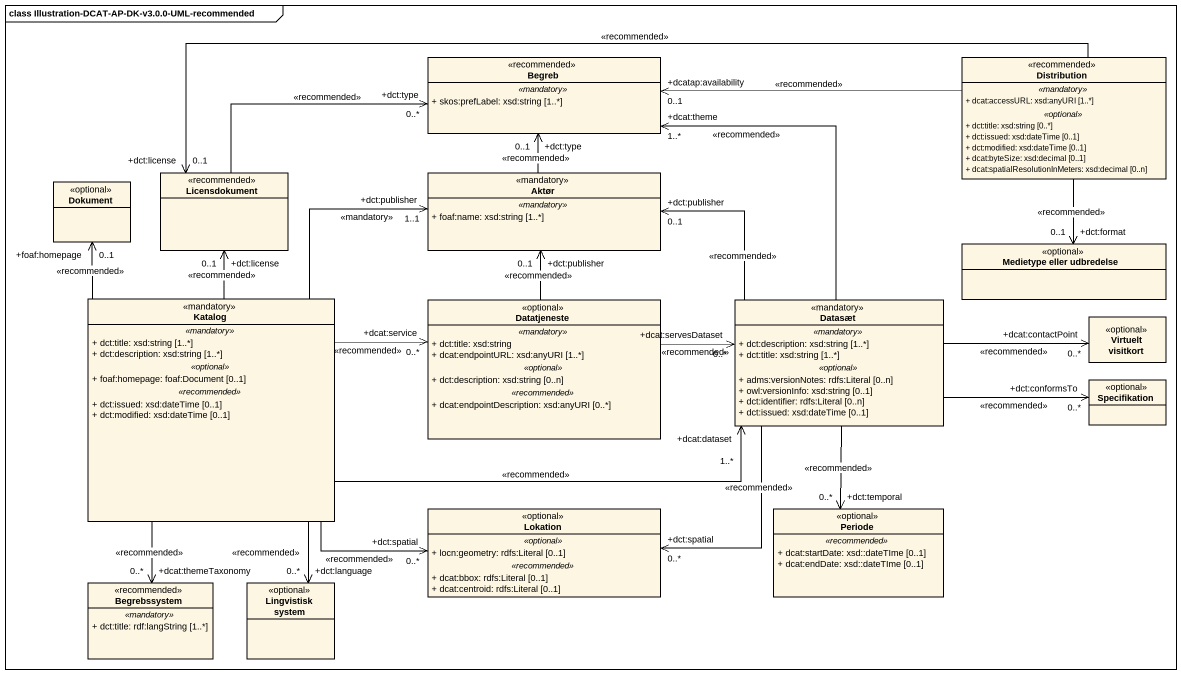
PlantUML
@startuml
mainframe class Illustration-DCAT-AP-DK-v3.0.0-UML-recommended
hide circle
hide empty members
skinparam classAttributeIconSize 0
class Begreb <<recommended>> {
  .. <<mandatory>> ..
  + skos:prefLabel: xsd:string [1..*]
}
class Distribution <<recommended>> {
  .. <<mandatory>> ..
  + dcat:accessURL: xsd:anyURI [1..*]
  .. <<optional>> ..
  + dct:title: xsd:string [0..*]
  + dct:issued: xsd:dateTime [0..1]
  + dct:modified: xsd:dateTime [0..1]
  + dcat:byteSize: xsd:decimal [0..1]
  + dcat:spatialResolutionInMeters: xsd:decimal [0..n]
}
class Dokument <<optional>>
class Licensdokument <<recommended>>
class Aktør <<mandatory>> {
  .. <<mandatory>> ..
  + foaf:name: xsd:string [1..*]
}
class "Medietype eller udbredelse" as Medietype_eller_udbredelse <<optional>>
class Katalog <<mandatory>> {
  .. <<mandatory>> ..
  + dct:title: xsd:string [1..*]
  + dct:description: xsd:string [1..*]
  .. <<optional>> ..
  + foaf:homepage: foaf:Document [0..1]
  .. <<recommended>> ..
  + dct:issued: xsd:dateTime [0..1]
  + dct:modified: xsd:dateTime [0..1]
}
class Datatjeneste <<optional>> {
  .. <<mandatory>> ..
  + dct:title: xsd:string
  + dcat:endpointURL: xsd:anyURI [1..*]
  .. <<optional>> ..
  + dct:description: xsd:string [0..n]
  .. <<recommended>> ..
  + dcat:endpointDescription: xsd:anyURI [0..*]
}
class Datasæt <<mandatory>> {
  .. <<mandatory>> ..
  + dct:description: xsd:string [1..*]
  + dct:title: xsd:string [1..*]
  .. <<optional>> ..
  + adms:versionNotes: rdfs:Literal [0..n]
  + owl:versionInfo: xsd:string [0..1]
  + dct:identifier: rdfs:Literal [0..n]
  + dct:issued: xsd:dateTime [0..1]
}
class "Virtuelt visitkort" as Virtuelt_visitkort <<optional>>
class Specifikation <<optional>>
class Lokation <<optional>> {
  .. <<optional>> ..
  + locn:geometry: rdfs:Literal [0..1]
  .. <<recommended>> ..
  + dcat:bbox: rdfs:Literal [0..1]
  + dcat:centroid: rdfs:Literal [0..1]
}
class Periode <<optional>> {
  .. <<recommended>> ..
  + dcat:startDate: xsd::dateTIme [0..1]
  + dcat:endDate: xsd::dateTIme [0..1]
}
class Begrebssystem <<recommended>> {
  .. <<mandatory>> ..
  + dct:title: rdf:langString [1..*]
}
class "Lingvistisk system" as Lingvistisk_system <<optional>>
Distribution -left-> "+dcatap:availability\n0..1" Begreb : <<recommended>>
Distribution -left-> "+dct:license\n0..1" Licensdokument : <<recommended>>
Distribution --> "+dct:format\n0..1" Medietype_eller_udbredelse : <<recommended>>
Licensdokument -right-> "+dct:type\n0..*" Begreb : <<recommended>>
Aktør -up-> "+dct:type\n0..1" Begreb : <<recommended>>
Katalog -up-> "+foaf:homepage\n0..1" Dokument : <<recommended>>
Katalog -up-> "+dct:license\n0..1" Licensdokument : <<recommended>>
Katalog -right-> "+dct:publisher\n1..1" Aktør : <<mandatory>>
Katalog -right-> "+dcat:service\n0..*" Datatjeneste : <<recommended>>
Katalog -right-> "+dcat:dataset\n1..*" Datasæt : <<recommended>>
Katalog -right-> "+dct:spatial\n0..*" Lokation : <<recommended>>
Katalog --> "+dcat:themeTaxonomy\n0..*" Begrebssystem : <<recommended>>
Katalog --> "+dct:language\n0..*" Lingvistisk_system : <<recommended>>
Datatjeneste -up-> "+dct:publisher\n0..1" Aktør : <<recommended>>
Datatjeneste -right-> "+dcat:servesDataset\n0..*" Datasæt : <<recommended>>
Datasæt -up-> "+dcat:theme\n1..*" Begreb : <<recommended>>
Datasæt -left-> "+dct:publisher\n0..1" Aktør : <<recommended>>
Datasæt -right-> "+dcat:contactPoint\n0..*" Virtuelt_visitkort : <<recommended>>
Datasæt -right-> "+dct:conformsTo\n0..*" Specifikation : <<recommended>>
Datasæt --> "+dct:spatial\n0..*" Lokation : <<recommended>>
Datasæt --> "+dct:temporal\n0..*" Periode : <<recommended>>
@enduml
